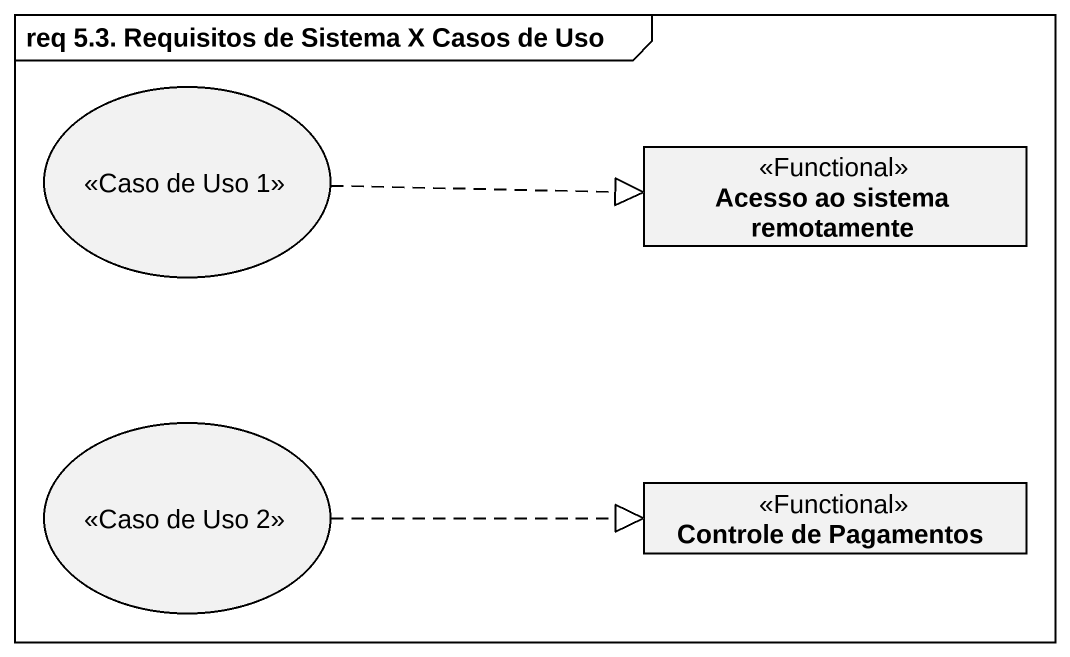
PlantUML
@startuml
mainframe req 5.3. Requisitos de Sistema X Casos de Uso
allowmixing
hide circle
hide empty members
usecase "<<Caso de Uso 1>>" as Caso_de_Uso_1
class "Acesso ao sistema remotamente" as Acesso_ao_sistema <<Functional>>
usecase "<<Caso de Uso 2>>" as Caso_de_Uso_2
class "Controle de Pagamentos" as Controle_de_Pagamentos <<Functional>>
Caso_de_Uso_1 .right.|> Acesso_ao_sistema
Caso_de_Uso_2 .right.|> Controle_de_Pagamentos
@enduml
